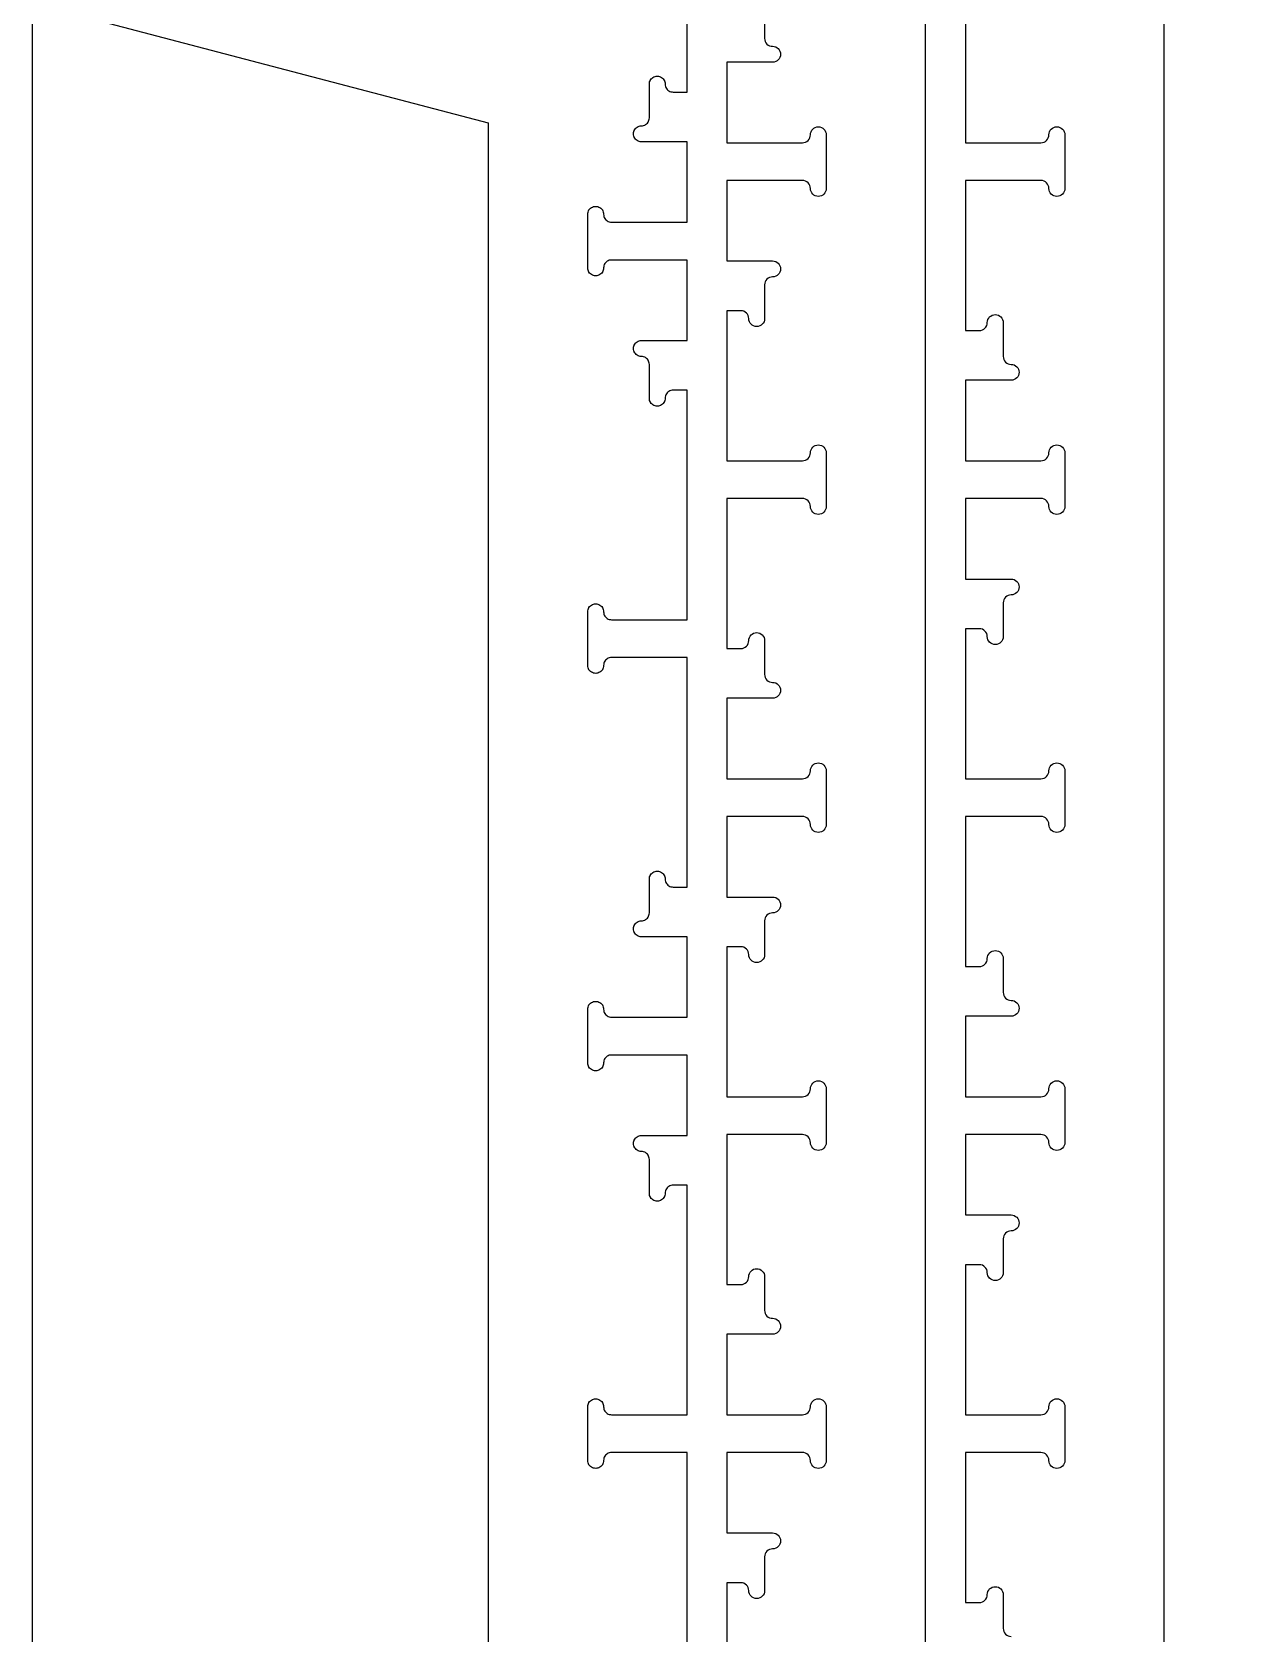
# Model space of a CAD drawing. Header units: inches. Extents: x 1367 to 1651, y -1653 to -1438.
# Drawn here: x 1524.46 to 1548.46, y -1486.43 to -1454.69 of the extents above; entities that cross this region are included whole.
import ezdxf

# ---------------------------------------------------------------- set-up
doc = ezdxf.new("R2010")
doc.units = ezdxf.units.IN
doc.header["$MEASUREMENT"] = 0
doc.linetypes.add('Solid', pattern=[0])
doc.layers.add('000_NOTES', color=6, linetype='Continuous')
doc.layers.add('CUT_THRU', color=7, linetype='Continuous')

msp = doc.modelspace()

# ---------------------------------------------------------------- linework, layer by layer
at = {"linetype": 'Solid', "lineweight": 5}
for points in [[(1537.432, -1487.378, 0), (1537.432, -1482.831, 0), (1535.936, -1482.831, 0), (1535.913, -1482.832, 0), (1535.891, -1482.837, 0), (1535.87, -1482.845, 0), (1535.85, -1482.856, 0), (1535.833, -1482.869, 0), (1535.817, -1482.885, 0), (1535.803, -1482.903, 0), (1535.792, -1482.923, 0), (1535.785, -1482.944, 0), (1535.78, -1482.966, 0), (1535.778, -1482.988, 0), (1535.777, -1483.011, 0), (1535.772, -1483.033, 0), (1535.764, -1483.054, 0), (1535.753, -1483.073, 0), (1535.74, -1483.091, 0), (1535.724, -1483.107, 0), (1535.706, -1483.121, 0), (1535.686, -1483.132, 0), (1535.665, -1483.139, 0), (1535.643, -1483.144, 0), (1535.621, -1483.146, 0), (1535.598, -1483.144, 0), (1535.576, -1483.139, 0), (1535.555, -1483.132, 0), (1535.536, -1483.121, 0), (1535.518, -1483.107, 0), (1535.502, -1483.091, 0), (1535.488, -1483.073, 0), (1535.477, -1483.054, 0), (1535.47, -1483.033, 0), (1535.465, -1483.011, 0), (1535.463, -1482.988, 0), (1535.463, -1481.925, 0), (1535.465, -1481.903, 0), (1535.47, -1481.881, 0), (1535.477, -1481.86, 0), (1535.488, -1481.84, 0), (1535.502, -1481.822, 0), (1535.518, -1481.806, 0), (1535.536, -1481.793, 0), (1535.555, -1481.782, 0), (1535.576, -1481.774, 0), (1535.598, -1481.769, 0), (1535.621, -1481.768, 0), (1535.643, -1481.769, 0), (1535.665, -1481.774, 0), (1535.686, -1481.782, 0), (1535.706, -1481.793, 0), (1535.724, -1481.806, 0), (1535.74, -1481.822, 0), (1535.753, -1481.84, 0), (1535.764, -1481.86, 0), (1535.772, -1481.881, 0), (1535.777, -1481.903, 0), (1535.778, -1481.925, 0), (1535.78, -1481.948, 0), (1535.785, -1481.97, 0), (1535.792, -1481.991, 0), (1535.803, -1482.01, 0), (1535.817, -1482.028, 0), (1535.833, -1482.044, 0), (1535.85, -1482.058, 0), (1535.87, -1482.069, 0), (1535.891, -1482.076, 0), (1535.913, -1482.081, 0), (1535.936, -1482.083, 0), (1537.432, -1482.083, 0), (1537.432, -1477.536, 0), (1537.156, -1477.536, 0), (1537.134, -1477.537, 0), (1537.112, -1477.542, 0), (1537.091, -1477.55, 0), (1537.071, -1477.561, 0), (1537.053, -1477.574, 0), (1537.037, -1477.59, 0), (1537.024, -1477.608, 0), (1537.013, -1477.628, 0), (1537.005, -1477.649, 0), (1537, -1477.671, 0), (1536.999, -1477.693, 0), (1536.997, -1477.715, 0), (1536.992, -1477.737, 0), (1536.984, -1477.758, 0), (1536.974, -1477.778, 0), (1536.96, -1477.796, 0), (1536.944, -1477.812, 0), (1536.926, -1477.825, 0), (1536.907, -1477.836, 0), (1536.886, -1477.844, 0), (1536.864, -1477.849, 0), (1536.841, -1477.85, 0), (1536.819, -1477.849, 0), (1536.797, -1477.844, 0), (1536.776, -1477.836, 0), (1536.756, -1477.825, 0), (1536.738, -1477.812, 0), (1536.722, -1477.796, 0), (1536.709, -1477.778, 0), (1536.698, -1477.758, 0), (1536.69, -1477.737, 0), (1536.685, -1477.715, 0), (1536.684, -1477.693, 0), (1536.684, -1477.024, 0), (1536.682, -1477.001, 0), (1536.677, -1476.979, 0), (1536.669, -1476.958, 0), (1536.659, -1476.939, 0), (1536.645, -1476.921, 0), (1536.629, -1476.905, 0), (1536.611, -1476.891, 0), (1536.592, -1476.88, 0), (1536.571, -1476.873, 0), (1536.549, -1476.868, 0), (1536.526, -1476.866, 0), (1536.504, -1476.865, 0), (1536.482, -1476.86, 0), (1536.461, -1476.852, 0), (1536.441, -1476.841, 0), (1536.423, -1476.828, 0), (1536.407, -1476.812, 0), (1536.394, -1476.794, 0), (1536.383, -1476.774, 0), (1536.375, -1476.753, 0), (1536.37, -1476.731, 0), (1536.369, -1476.709, 0), (1536.37, -1476.686, 0), (1536.375, -1476.664, 0), (1536.383, -1476.643, 0), (1536.394, -1476.624, 0), (1536.407, -1476.606, 0), (1536.423, -1476.59, 0), (1536.441, -1476.576, 0), (1536.461, -1476.566, 0), (1536.482, -1476.558, 0), (1536.504, -1476.553, 0), (1536.526, -1476.551, 0), (1537.432, -1476.551, 0), (1537.432, -1474.957, 0), (1535.936, -1474.957, 0), (1535.913, -1474.958, 0), (1535.891, -1474.963, 0), (1535.87, -1474.971, 0), (1535.85, -1474.982, 0), (1535.833, -1474.995, 0), (1535.817, -1475.011, 0), (1535.803, -1475.029, 0), (1535.792, -1475.049, 0), (1535.785, -1475.07, 0), (1535.78, -1475.092, 0), (1535.778, -1475.114, 0), (1535.777, -1475.137, 0), (1535.772, -1475.159, 0), (1535.764, -1475.18, 0), (1535.753, -1475.199, 0), (1535.74, -1475.217, 0), (1535.724, -1475.233, 0), (1535.706, -1475.247, 0), (1535.686, -1475.258, 0), (1535.665, -1475.265, 0), (1535.643, -1475.27, 0), (1535.621, -1475.272, 0), (1535.598, -1475.27, 0), (1535.576, -1475.265, 0), (1535.555, -1475.258, 0), (1535.536, -1475.247, 0), (1535.518, -1475.233, 0), (1535.502, -1475.217, 0), (1535.488, -1475.199, 0), (1535.477, -1475.18, 0), (1535.47, -1475.159, 0), (1535.465, -1475.137, 0), (1535.463, -1475.114, 0), (1535.463, -1474.051, 0), (1535.465, -1474.029, 0), (1535.47, -1474.007, 0), (1535.477, -1473.986, 0), (1535.488, -1473.966, 0), (1535.502, -1473.948, 0), (1535.518, -1473.932, 0), (1535.536, -1473.919, 0), (1535.555, -1473.908, 0), (1535.576, -1473.9, 0), (1535.598, -1473.895, 0), (1535.621, -1473.894, 0), (1535.643, -1473.895, 0), (1535.665, -1473.9, 0), (1535.686, -1473.908, 0), (1535.706, -1473.919, 0), (1535.724, -1473.932, 0), (1535.74, -1473.948, 0), (1535.753, -1473.966, 0), (1535.764, -1473.986, 0), (1535.772, -1474.007, 0), (1535.777, -1474.029, 0), (1535.778, -1474.051, 0), (1535.78, -1474.074, 0), (1535.785, -1474.096, 0), (1535.792, -1474.117, 0), (1535.803, -1474.136, 0), (1535.817, -1474.154, 0), (1535.833, -1474.17, 0), (1535.85, -1474.184, 0), (1535.87, -1474.195, 0), (1535.891, -1474.202, 0), (1535.913, -1474.207, 0), (1535.936, -1474.209, 0), (1537.432, -1474.209, 0), (1537.432, -1472.614, 0), (1536.526, -1472.614, 0), (1536.504, -1472.613, 0), (1536.482, -1472.608, 0), (1536.461, -1472.6, 0), (1536.441, -1472.589, 0), (1536.423, -1472.576, 0), (1536.407, -1472.56, 0), (1536.394, -1472.542, 0), (1536.383, -1472.522, 0), (1536.375, -1472.501, 0), (1536.37, -1472.479, 0), (1536.369, -1472.457, 0), (1536.37, -1472.434, 0), (1536.375, -1472.412, 0), (1536.383, -1472.391, 0), (1536.394, -1472.372, 0), (1536.407, -1472.354, 0), (1536.423, -1472.338, 0), (1536.441, -1472.324, 0), (1536.461, -1472.314, 0), (1536.482, -1472.306, 0), (1536.504, -1472.301, 0), (1536.526, -1472.299, 0), (1536.549, -1472.298, 0), (1536.571, -1472.293, 0), (1536.592, -1472.285, 0), (1536.611, -1472.274, 0), (1536.629, -1472.261, 0), (1536.645, -1472.245, 0), (1536.659, -1472.227, 0), (1536.669, -1472.207, 0), (1536.677, -1472.186, 0), (1536.682, -1472.164, 0), (1536.684, -1472.142, 0), (1536.684, -1471.473, 0), (1536.685, -1471.45, 0), (1536.69, -1471.428, 0), (1536.698, -1471.407, 0), (1536.709, -1471.387, 0), (1536.722, -1471.369, 0), (1536.738, -1471.354, 0), (1536.756, -1471.34, 0), (1536.776, -1471.329, 0), (1536.797, -1471.321, 0), (1536.819, -1471.317, 0), (1536.841, -1471.315, 0), (1536.864, -1471.317, 0), (1536.886, -1471.321, 0), (1536.907, -1471.329, 0), (1536.926, -1471.34, 0), (1536.944, -1471.354, 0), (1536.96, -1471.369, 0), (1536.974, -1471.387, 0), (1536.984, -1471.407, 0), (1536.992, -1471.428, 0), (1536.997, -1471.45, 0), (1536.999, -1471.473, 0), (1537, -1471.495, 0), (1537.005, -1471.517, 0), (1537.013, -1471.538, 0), (1537.024, -1471.558, 0), (1537.037, -1471.576, 0), (1537.053, -1471.592, 0), (1537.071, -1471.605, 0), (1537.091, -1471.616, 0), (1537.112, -1471.624, 0), (1537.134, -1471.628, 0), (1537.156, -1471.63, 0), (1537.432, -1471.63, 0), (1537.432, -1467.083, 0), (1535.936, -1467.083, 0), (1535.913, -1467.084, 0), (1535.891, -1467.089, 0), (1535.87, -1467.097, 0), (1535.85, -1467.108, 0), (1535.833, -1467.121, 0), (1535.817, -1467.137, 0), (1535.803, -1467.155, 0), (1535.792, -1467.175, 0), (1535.785, -1467.196, 0), (1535.78, -1467.218, 0), (1535.778, -1467.24, 0), (1535.777, -1467.263, 0), (1535.772, -1467.285, 0), (1535.764, -1467.306, 0), (1535.753, -1467.325, 0), (1535.74, -1467.343, 0), (1535.724, -1467.359, 0), (1535.706, -1467.373, 0), (1535.686, -1467.383, 0), (1535.665, -1467.391, 0), (1535.643, -1467.396, 0), (1535.621, -1467.398, 0), (1535.598, -1467.396, 0), (1535.576, -1467.391, 0), (1535.555, -1467.383, 0), (1535.536, -1467.373, 0), (1535.518, -1467.359, 0), (1535.502, -1467.343, 0), (1535.488, -1467.325, 0), (1535.477, -1467.306, 0), (1535.47, -1467.285, 0), (1535.465, -1467.263, 0), (1535.463, -1467.24, 0), (1535.463, -1466.177, 0), (1535.465, -1466.155, 0), (1535.47, -1466.133, 0), (1535.477, -1466.112, 0), (1535.488, -1466.092, 0), (1535.502, -1466.074, 0), (1535.518, -1466.058, 0), (1535.536, -1466.045, 0), (1535.555, -1466.034, 0), (1535.576, -1466.026, 0), (1535.598, -1466.021, 0), (1535.621, -1466.02, 0), (1535.643, -1466.021, 0), (1535.665, -1466.026, 0), (1535.686, -1466.034, 0), (1535.706, -1466.045, 0), (1535.724, -1466.058, 0), (1535.74, -1466.074, 0), (1535.753, -1466.092, 0), (1535.764, -1466.112, 0), (1535.772, -1466.133, 0), (1535.777, -1466.155, 0), (1535.778, -1466.177, 0), (1535.78, -1466.2, 0), (1535.785, -1466.222, 0), (1535.792, -1466.243, 0), (1535.803, -1466.262, 0), (1535.817, -1466.28, 0), (1535.833, -1466.296, 0), (1535.85, -1466.31, 0), (1535.87, -1466.321, 0), (1535.891, -1466.328, 0), (1535.913, -1466.333, 0), (1535.936, -1466.335, 0), (1537.432, -1466.335, 0), (1537.432, -1461.787, 0), (1537.156, -1461.787, 0), (1537.134, -1461.789, 0), (1537.112, -1461.794, 0), (1537.091, -1461.802, 0), (1537.071, -1461.812, 0), (1537.053, -1461.826, 0), (1537.037, -1461.842, 0), (1537.024, -1461.86, 0), (1537.013, -1461.88, 0), (1537.005, -1461.901, 0), (1537, -1461.923, 0), (1536.999, -1461.945, 0), (1536.997, -1461.967, 0), (1536.992, -1461.989, 0), (1536.984, -1462.01, 0), (1536.974, -1462.03, 0), (1536.96, -1462.048, 0), (1536.944, -1462.064, 0), (1536.926, -1462.077, 0), (1536.907, -1462.088, 0), (1536.886, -1462.096, 0), (1536.864, -1462.101, 0), (1536.841, -1462.102, 0), (1536.819, -1462.101, 0), (1536.797, -1462.096, 0), (1536.776, -1462.088, 0), (1536.756, -1462.077, 0), (1536.738, -1462.064, 0), (1536.722, -1462.048, 0), (1536.709, -1462.03, 0), (1536.698, -1462.01, 0), (1536.69, -1461.989, 0), (1536.685, -1461.967, 0), (1536.684, -1461.945, 0), (1536.684, -1461.276, 0), (1536.682, -1461.253, 0), (1536.677, -1461.231, 0), (1536.669, -1461.21, 0), (1536.659, -1461.191, 0), (1536.645, -1461.173, 0), (1536.629, -1461.157, 0), (1536.611, -1461.143, 0), (1536.592, -1461.132, 0), (1536.571, -1461.125, 0), (1536.549, -1461.12, 0), (1536.526, -1461.118, 0), (1536.504, -1461.117, 0), (1536.482, -1461.112, 0), (1536.461, -1461.104, 0), (1536.441, -1461.093, 0), (1536.423, -1461.08, 0), (1536.407, -1461.064, 0), (1536.394, -1461.046, 0), (1536.383, -1461.026, 0), (1536.375, -1461.005, 0), (1536.37, -1460.983, 0), (1536.369, -1460.961, 0), (1536.37, -1460.938, 0), (1536.375, -1460.916, 0), (1536.383, -1460.895, 0), (1536.394, -1460.876, 0), (1536.407, -1460.858, 0), (1536.423, -1460.842, 0), (1536.441, -1460.828, 0), (1536.461, -1460.817, 0), (1536.482, -1460.81, 0), (1536.504, -1460.805, 0), (1536.526, -1460.803, 0), (1537.432, -1460.803, 0), (1537.432, -1459.209, 0), (1535.936, -1459.209, 0), (1535.913, -1459.21, 0), (1535.891, -1459.215, 0), (1535.87, -1459.223, 0), (1535.85, -1459.234, 0), (1535.833, -1459.247, 0), (1535.817, -1459.263, 0), (1535.803, -1459.281, 0), (1535.792, -1459.301, 0), (1535.785, -1459.322, 0), (1535.78, -1459.344, 0), (1535.778, -1459.366, 0), (1535.777, -1459.389, 0), (1535.772, -1459.411, 0), (1535.764, -1459.432, 0), (1535.753, -1459.451, 0), (1535.74, -1459.469, 0), (1535.724, -1459.485, 0), (1535.706, -1459.499, 0), (1535.686, -1459.509, 0), (1535.665, -1459.517, 0), (1535.643, -1459.522, 0), (1535.621, -1459.524, 0), (1535.598, -1459.522, 0), (1535.576, -1459.517, 0), (1535.555, -1459.509, 0), (1535.536, -1459.499, 0), (1535.518, -1459.485, 0), (1535.502, -1459.469, 0), (1535.488, -1459.451, 0), (1535.477, -1459.432, 0), (1535.47, -1459.411, 0), (1535.465, -1459.389, 0), (1535.463, -1459.366, 0), (1535.463, -1458.303, 0), (1535.465, -1458.281, 0), (1535.47, -1458.259, 0), (1535.477, -1458.238, 0), (1535.488, -1458.218, 0), (1535.502, -1458.2, 0), (1535.518, -1458.184, 0), (1535.536, -1458.171, 0), (1535.555, -1458.16, 0), (1535.576, -1458.152, 0), (1535.598, -1458.147, 0), (1535.621, -1458.146, 0), (1535.643, -1458.147, 0), (1535.665, -1458.152, 0), (1535.686, -1458.16, 0), (1535.706, -1458.171, 0), (1535.724, -1458.184, 0), (1535.74, -1458.2, 0), (1535.753, -1458.218, 0), (1535.764, -1458.238, 0), (1535.772, -1458.259, 0), (1535.777, -1458.281, 0), (1535.778, -1458.303, 0), (1535.78, -1458.326, 0), (1535.785, -1458.348, 0), (1535.792, -1458.369, 0), (1535.803, -1458.388, 0), (1535.817, -1458.406, 0), (1535.833, -1458.422, 0), (1535.85, -1458.436, 0), (1535.87, -1458.446, 0), (1535.891, -1458.454, 0), (1535.913, -1458.459, 0), (1535.936, -1458.461, 0), (1537.432, -1458.461, 0), (1537.432, -1456.866, 0), (1536.526, -1456.866, 0), (1536.504, -1456.865, 0), (1536.482, -1456.86, 0), (1536.461, -1456.852, 0), (1536.441, -1456.841, 0), (1536.423, -1456.828, 0), (1536.407, -1456.812, 0), (1536.394, -1456.794, 0), (1536.383, -1456.774, 0), (1536.375, -1456.753, 0), (1536.37, -1456.731, 0), (1536.369, -1456.709, 0), (1536.37, -1456.686, 0), (1536.375, -1456.664, 0), (1536.383, -1456.643, 0), (1536.394, -1456.624, 0), (1536.407, -1456.606, 0), (1536.423, -1456.59, 0), (1536.441, -1456.576, 0), (1536.461, -1456.566, 0), (1536.482, -1456.558, 0), (1536.504, -1456.553, 0), (1536.526, -1456.551, 0), (1536.549, -1456.55, 0), (1536.571, -1456.545, 0), (1536.592, -1456.537, 0), (1536.611, -1456.526, 0), (1536.629, -1456.513, 0), (1536.645, -1456.497, 0), (1536.659, -1456.479, 0), (1536.669, -1456.459, 0), (1536.677, -1456.438, 0), (1536.682, -1456.416, 0), (1536.684, -1456.394, 0), (1536.684, -1455.725, 0), (1536.685, -1455.702, 0), (1536.69, -1455.68, 0), (1536.698, -1455.659, 0), (1536.709, -1455.639, 0), (1536.722, -1455.621, 0), (1536.738, -1455.605, 0), (1536.756, -1455.592, 0), (1536.776, -1455.581, 0), (1536.797, -1455.573, 0), (1536.819, -1455.569, 0), (1536.841, -1455.567, 0), (1536.864, -1455.569, 0), (1536.886, -1455.573, 0), (1536.907, -1455.581, 0), (1536.926, -1455.592, 0), (1536.944, -1455.605, 0), (1536.96, -1455.621, 0), (1536.974, -1455.639, 0), (1536.984, -1455.659, 0), (1536.992, -1455.68, 0), (1536.997, -1455.702, 0), (1536.999, -1455.725, 0), (1537, -1455.747, 0), (1537.005, -1455.769, 0), (1537.013, -1455.79, 0), (1537.024, -1455.81, 0), (1537.037, -1455.828, 0), (1537.053, -1455.844, 0), (1537.071, -1455.857, 0), (1537.091, -1455.868, 0), (1537.112, -1455.876, 0), (1537.134, -1455.88, 0), (1537.156, -1455.882, 0), (1537.432, -1455.882, 0), (1537.432, -1451.335, 0)], [(1525.995, -1454.524, 0), (1533.495, -1456.492, 0), (1533.495, -1524.169, 0)]]:
    msp.add_polyline3d(points, dxfattribs=at)
at = {"layer": 'CUT_THRU'}
for points in [[(1537.432, -1487.378), (1537.432, -1482.831), (1535.936, -1482.831), (1535.913, -1482.832), (1535.891, -1482.837), (1535.87, -1482.845), (1535.85, -1482.856), (1535.833, -1482.869), (1535.817, -1482.885), (1535.803, -1482.903), (1535.792, -1482.923), (1535.785, -1482.944), (1535.78, -1482.966), (1535.778, -1482.988), (1535.777, -1483.011), (1535.772, -1483.033), (1535.764, -1483.054), (1535.753, -1483.073), (1535.74, -1483.091), (1535.724, -1483.107), (1535.706, -1483.121), (1535.686, -1483.132), (1535.665, -1483.139), (1535.643, -1483.144), (1535.621, -1483.146), (1535.598, -1483.144), (1535.576, -1483.139), (1535.555, -1483.132), (1535.536, -1483.121), (1535.518, -1483.107), (1535.502, -1483.091), (1535.488, -1483.073), (1535.477, -1483.054), (1535.47, -1483.033), (1535.465, -1483.011), (1535.463, -1482.988), (1535.463, -1481.925), (1535.465, -1481.903), (1535.47, -1481.881), (1535.477, -1481.86), (1535.488, -1481.84), (1535.502, -1481.822), (1535.518, -1481.806), (1535.536, -1481.793), (1535.555, -1481.782), (1535.576, -1481.774), (1535.598, -1481.769), (1535.621, -1481.768), (1535.643, -1481.769), (1535.665, -1481.774), (1535.686, -1481.782), (1535.706, -1481.793), (1535.724, -1481.806), (1535.74, -1481.822), (1535.753, -1481.84), (1535.764, -1481.86), (1535.772, -1481.881), (1535.777, -1481.903), (1535.778, -1481.925), (1535.78, -1481.948), (1535.785, -1481.97), (1535.792, -1481.991), (1535.803, -1482.01), (1535.817, -1482.028), (1535.833, -1482.044), (1535.85, -1482.058), (1535.87, -1482.069), (1535.891, -1482.076), (1535.913, -1482.081), (1535.936, -1482.083), (1537.432, -1482.083), (1537.432, -1477.536), (1537.156, -1477.536), (1537.134, -1477.537), (1537.112, -1477.542), (1537.091, -1477.55), (1537.071, -1477.561), (1537.053, -1477.574), (1537.037, -1477.59), (1537.024, -1477.608), (1537.013, -1477.628), (1537.005, -1477.649), (1537, -1477.671), (1536.999, -1477.693), (1536.997, -1477.715), (1536.992, -1477.737), (1536.984, -1477.758), (1536.974, -1477.778), (1536.96, -1477.796), (1536.944, -1477.812), (1536.926, -1477.825), (1536.907, -1477.836), (1536.886, -1477.844), (1536.864, -1477.849), (1536.841, -1477.85), (1536.819, -1477.849), (1536.797, -1477.844), (1536.776, -1477.836), (1536.756, -1477.825), (1536.738, -1477.812), (1536.722, -1477.796), (1536.709, -1477.778), (1536.698, -1477.758), (1536.69, -1477.737), (1536.685, -1477.715), (1536.684, -1477.693), (1536.684, -1477.024), (1536.682, -1477.001), (1536.677, -1476.979), (1536.669, -1476.958), (1536.659, -1476.939), (1536.645, -1476.921), (1536.629, -1476.905), (1536.611, -1476.891), (1536.592, -1476.88), (1536.571, -1476.873), (1536.549, -1476.868), (1536.526, -1476.866), (1536.504, -1476.865), (1536.482, -1476.86), (1536.461, -1476.852), (1536.441, -1476.841), (1536.423, -1476.828), (1536.407, -1476.812), (1536.394, -1476.794), (1536.383, -1476.774), (1536.375, -1476.753), (1536.37, -1476.731), (1536.369, -1476.709), (1536.37, -1476.686), (1536.375, -1476.664), (1536.383, -1476.643), (1536.394, -1476.624), (1536.407, -1476.606), (1536.423, -1476.59), (1536.441, -1476.576), (1536.461, -1476.566), (1536.482, -1476.558), (1536.504, -1476.553), (1536.526, -1476.551), (1537.432, -1476.551), (1537.432, -1474.957), (1535.936, -1474.957), (1535.913, -1474.958), (1535.891, -1474.963), (1535.87, -1474.971), (1535.85, -1474.982), (1535.833, -1474.995), (1535.817, -1475.011), (1535.803, -1475.029), (1535.792, -1475.049), (1535.785, -1475.07), (1535.78, -1475.092), (1535.778, -1475.114), (1535.777, -1475.137), (1535.772, -1475.159), (1535.764, -1475.18), (1535.753, -1475.199), (1535.74, -1475.217), (1535.724, -1475.233), (1535.706, -1475.247), (1535.686, -1475.258), (1535.665, -1475.265), (1535.643, -1475.27), (1535.621, -1475.272), (1535.598, -1475.27), (1535.576, -1475.265), (1535.555, -1475.258), (1535.536, -1475.247), (1535.518, -1475.233), (1535.502, -1475.217), (1535.488, -1475.199), (1535.477, -1475.18), (1535.47, -1475.159), (1535.465, -1475.137), (1535.463, -1475.114), (1535.463, -1474.051), (1535.465, -1474.029), (1535.47, -1474.007), (1535.477, -1473.986), (1535.488, -1473.966), (1535.502, -1473.948), (1535.518, -1473.932), (1535.536, -1473.919), (1535.555, -1473.908), (1535.576, -1473.9), (1535.598, -1473.895), (1535.621, -1473.894), (1535.643, -1473.895), (1535.665, -1473.9), (1535.686, -1473.908), (1535.706, -1473.919), (1535.724, -1473.932), (1535.74, -1473.948), (1535.753, -1473.966), (1535.764, -1473.986), (1535.772, -1474.007), (1535.777, -1474.029), (1535.778, -1474.051), (1535.78, -1474.074), (1535.785, -1474.096), (1535.792, -1474.117), (1535.803, -1474.136), (1535.817, -1474.154), (1535.833, -1474.17), (1535.85, -1474.184), (1535.87, -1474.195), (1535.891, -1474.202), (1535.913, -1474.207), (1535.936, -1474.209), (1537.432, -1474.209), (1537.432, -1472.614), (1536.526, -1472.614), (1536.504, -1472.613), (1536.482, -1472.608), (1536.461, -1472.6), (1536.441, -1472.589), (1536.423, -1472.576), (1536.407, -1472.56), (1536.394, -1472.542), (1536.383, -1472.522), (1536.375, -1472.501), (1536.37, -1472.479), (1536.369, -1472.457), (1536.37, -1472.434), (1536.375, -1472.412), (1536.383, -1472.391), (1536.394, -1472.372), (1536.407, -1472.354), (1536.423, -1472.338), (1536.441, -1472.324), (1536.461, -1472.314), (1536.482, -1472.306), (1536.504, -1472.301), (1536.526, -1472.299), (1536.549, -1472.298), (1536.571, -1472.293), (1536.592, -1472.285), (1536.611, -1472.274), (1536.629, -1472.261), (1536.645, -1472.245), (1536.659, -1472.227), (1536.669, -1472.207), (1536.677, -1472.186), (1536.682, -1472.164), (1536.684, -1472.142), (1536.684, -1471.473), (1536.685, -1471.45), (1536.69, -1471.428), (1536.698, -1471.407), (1536.709, -1471.387), (1536.722, -1471.369), (1536.738, -1471.354), (1536.756, -1471.34), (1536.776, -1471.329), (1536.797, -1471.321), (1536.819, -1471.317), (1536.841, -1471.315), (1536.864, -1471.317), (1536.886, -1471.321), (1536.907, -1471.329), (1536.926, -1471.34), (1536.944, -1471.354), (1536.96, -1471.369), (1536.974, -1471.387), (1536.984, -1471.407), (1536.992, -1471.428), (1536.997, -1471.45), (1536.999, -1471.473), (1537, -1471.495), (1537.005, -1471.517), (1537.013, -1471.538), (1537.024, -1471.558), (1537.037, -1471.576), (1537.053, -1471.592), (1537.071, -1471.605), (1537.091, -1471.616), (1537.112, -1471.624), (1537.134, -1471.628), (1537.156, -1471.63), (1537.432, -1471.63), (1537.432, -1467.083), (1535.936, -1467.083), (1535.913, -1467.084), (1535.891, -1467.089), (1535.87, -1467.097), (1535.85, -1467.108), (1535.833, -1467.121), (1535.817, -1467.137), (1535.803, -1467.155), (1535.792, -1467.175), (1535.785, -1467.196), (1535.78, -1467.218), (1535.778, -1467.24), (1535.777, -1467.263), (1535.772, -1467.285), (1535.764, -1467.306), (1535.753, -1467.325), (1535.74, -1467.343), (1535.724, -1467.359), (1535.706, -1467.373), (1535.686, -1467.383), (1535.665, -1467.391), (1535.643, -1467.396), (1535.621, -1467.398), (1535.598, -1467.396), (1535.576, -1467.391), (1535.555, -1467.383), (1535.536, -1467.373), (1535.518, -1467.359), (1535.502, -1467.343), (1535.488, -1467.325), (1535.477, -1467.306), (1535.47, -1467.285), (1535.465, -1467.263), (1535.463, -1467.24), (1535.463, -1466.177), (1535.465, -1466.155), (1535.47, -1466.133), (1535.477, -1466.112), (1535.488, -1466.092), (1535.502, -1466.074), (1535.518, -1466.058), (1535.536, -1466.045), (1535.555, -1466.034), (1535.576, -1466.026), (1535.598, -1466.021), (1535.621, -1466.02), (1535.643, -1466.021), (1535.665, -1466.026), (1535.686, -1466.034), (1535.706, -1466.045), (1535.724, -1466.058), (1535.74, -1466.074), (1535.753, -1466.092), (1535.764, -1466.112), (1535.772, -1466.133), (1535.777, -1466.155), (1535.778, -1466.177), (1535.78, -1466.2), (1535.785, -1466.222), (1535.792, -1466.243), (1535.803, -1466.262), (1535.817, -1466.28), (1535.833, -1466.296), (1535.85, -1466.31), (1535.87, -1466.321), (1535.891, -1466.328), (1535.913, -1466.333), (1535.936, -1466.335), (1537.432, -1466.335), (1537.432, -1461.787), (1537.156, -1461.787), (1537.134, -1461.789), (1537.112, -1461.794), (1537.091, -1461.802), (1537.071, -1461.812), (1537.053, -1461.826), (1537.037, -1461.842), (1537.024, -1461.86), (1537.013, -1461.88), (1537.005, -1461.901), (1537, -1461.923), (1536.999, -1461.945), (1536.997, -1461.967), (1536.992, -1461.989), (1536.984, -1462.01), (1536.974, -1462.03), (1536.96, -1462.048), (1536.944, -1462.064), (1536.926, -1462.077), (1536.907, -1462.088), (1536.886, -1462.096), (1536.864, -1462.101), (1536.841, -1462.102), (1536.819, -1462.101), (1536.797, -1462.096), (1536.776, -1462.088), (1536.756, -1462.077), (1536.738, -1462.064), (1536.722, -1462.048), (1536.709, -1462.03), (1536.698, -1462.01), (1536.69, -1461.989), (1536.685, -1461.967), (1536.684, -1461.945), (1536.684, -1461.276), (1536.682, -1461.253), (1536.677, -1461.231), (1536.669, -1461.21), (1536.659, -1461.191), (1536.645, -1461.173), (1536.629, -1461.157), (1536.611, -1461.143), (1536.592, -1461.132), (1536.571, -1461.125), (1536.549, -1461.12), (1536.526, -1461.118), (1536.504, -1461.117), (1536.482, -1461.112), (1536.461, -1461.104), (1536.441, -1461.093), (1536.423, -1461.08), (1536.407, -1461.064), (1536.394, -1461.046), (1536.383, -1461.026), (1536.375, -1461.005), (1536.37, -1460.983), (1536.369, -1460.961), (1536.37, -1460.938), (1536.375, -1460.916), (1536.383, -1460.895), (1536.394, -1460.876), (1536.407, -1460.858), (1536.423, -1460.842), (1536.441, -1460.828), (1536.461, -1460.817), (1536.482, -1460.81), (1536.504, -1460.805), (1536.526, -1460.803), (1537.432, -1460.803), (1537.432, -1459.209), (1535.936, -1459.209), (1535.913, -1459.21), (1535.891, -1459.215), (1535.87, -1459.223), (1535.85, -1459.234), (1535.833, -1459.247), (1535.817, -1459.263), (1535.803, -1459.281), (1535.792, -1459.301), (1535.785, -1459.322), (1535.78, -1459.344), (1535.778, -1459.366), (1535.777, -1459.389), (1535.772, -1459.411), (1535.764, -1459.432), (1535.753, -1459.451), (1535.74, -1459.469), (1535.724, -1459.485), (1535.706, -1459.499), (1535.686, -1459.509), (1535.665, -1459.517), (1535.643, -1459.522), (1535.621, -1459.524), (1535.598, -1459.522), (1535.576, -1459.517), (1535.555, -1459.509), (1535.536, -1459.499), (1535.518, -1459.485), (1535.502, -1459.469), (1535.488, -1459.451), (1535.477, -1459.432), (1535.47, -1459.411), (1535.465, -1459.389), (1535.463, -1459.366), (1535.463, -1458.303), (1535.465, -1458.281), (1535.47, -1458.259), (1535.477, -1458.238), (1535.488, -1458.218), (1535.502, -1458.2), (1535.518, -1458.184), (1535.536, -1458.171), (1535.555, -1458.16), (1535.576, -1458.152), (1535.598, -1458.147), (1535.621, -1458.146), (1535.643, -1458.147), (1535.665, -1458.152), (1535.686, -1458.16), (1535.706, -1458.171), (1535.724, -1458.184), (1535.74, -1458.2), (1535.753, -1458.218), (1535.764, -1458.238), (1535.772, -1458.259), (1535.777, -1458.281), (1535.778, -1458.303), (1535.78, -1458.326), (1535.785, -1458.348), (1535.792, -1458.369), (1535.803, -1458.388), (1535.817, -1458.406), (1535.833, -1458.422), (1535.85, -1458.436), (1535.87, -1458.446), (1535.891, -1458.454), (1535.913, -1458.459), (1535.936, -1458.461), (1537.432, -1458.461), (1537.432, -1456.866), (1536.526, -1456.866), (1536.504, -1456.865), (1536.482, -1456.86), (1536.461, -1456.852), (1536.441, -1456.841), (1536.423, -1456.828), (1536.407, -1456.812), (1536.394, -1456.794), (1536.383, -1456.774), (1536.375, -1456.753), (1536.37, -1456.731), (1536.369, -1456.709), (1536.37, -1456.686), (1536.375, -1456.664), (1536.383, -1456.643), (1536.394, -1456.624), (1536.407, -1456.606), (1536.423, -1456.59), (1536.441, -1456.576), (1536.461, -1456.566), (1536.482, -1456.558), (1536.504, -1456.553), (1536.526, -1456.551), (1536.549, -1456.55), (1536.571, -1456.545), (1536.592, -1456.537), (1536.611, -1456.526), (1536.629, -1456.513), (1536.645, -1456.497), (1536.659, -1456.479), (1536.669, -1456.459), (1536.677, -1456.438), (1536.682, -1456.416), (1536.684, -1456.394), (1536.684, -1455.725), (1536.685, -1455.702), (1536.69, -1455.68), (1536.698, -1455.659), (1536.709, -1455.639), (1536.722, -1455.621), (1536.738, -1455.605), (1536.756, -1455.592), (1536.776, -1455.581), (1536.797, -1455.573), (1536.819, -1455.569), (1536.841, -1455.567), (1536.864, -1455.569), (1536.886, -1455.573), (1536.907, -1455.581), (1536.926, -1455.592), (1536.944, -1455.605), (1536.96, -1455.621), (1536.974, -1455.639), (1536.984, -1455.659), (1536.992, -1455.68), (1536.997, -1455.702), (1536.999, -1455.725), (1537, -1455.747), (1537.005, -1455.769), (1537.013, -1455.79), (1537.024, -1455.81), (1537.037, -1455.828), (1537.053, -1455.844), (1537.071, -1455.857), (1537.091, -1455.868), (1537.112, -1455.876), (1537.134, -1455.88), (1537.156, -1455.882), (1537.432, -1455.882), (1537.432, -1451.335)], [(1542.156, -1513.579), (1542.156, -1451.335)], [(1546.881, -1513.579), (1546.881, -1451.335)], [(1525.995, -1454.524), (1533.495, -1456.492), (1533.495, -1524.169)]]:
    msp.add_lwpolyline(points, dxfattribs=at)
for points in [[(1542.944, -1453.913), (1542.944, -1456.886), (1544.44, -1456.886, 0.414214), (1544.597, -1456.728, -1), (1544.912, -1456.728), (1544.912, -1457.791, -1), (1544.597, -1457.791, 0.414214), (1544.44, -1457.634), (1542.944, -1457.634), (1542.944, -1460.606), (1543.219, -1460.606, 0.414214), (1543.377, -1460.449, -1), (1543.692, -1460.449), (1543.692, -1461.118, 0.414214), (1543.849, -1461.276, -1), (1543.849, -1461.591), (1542.944, -1461.591), (1542.944, -1463.185), (1544.44, -1463.185, 0.414214), (1544.597, -1463.028, -1), (1544.912, -1463.028), (1544.912, -1464.091, -1), (1544.597, -1464.091, 0.414214), (1544.44, -1463.933), (1542.944, -1463.933), (1542.944, -1465.528), (1543.849, -1465.528, -1), (1543.849, -1465.843, 0.414214), (1543.692, -1466), (1543.692, -1466.669, -1), (1543.377, -1466.669, 0.414214), (1543.219, -1466.512), (1542.944, -1466.512), (1542.944, -1469.484), (1544.44, -1469.484, 0.414214), (1544.597, -1469.327, -1), (1544.912, -1469.327), (1544.912, -1470.39, -1), (1544.597, -1470.39, 0.414214), (1544.44, -1470.232), (1542.944, -1470.232), (1542.944, -1473.205), (1543.219, -1473.205, 0.414214), (1543.377, -1473.047, -1), (1543.692, -1473.047), (1543.692, -1473.717, 0.414214), (1543.849, -1473.874, -1), (1543.849, -1474.189), (1542.944, -1474.189), (1542.944, -1475.784), (1544.44, -1475.784, 0.414214), (1544.597, -1475.626, -1), (1544.912, -1475.626), (1544.912, -1476.689, -1), (1544.597, -1476.689, 0.414214), (1544.44, -1476.532), (1542.944, -1476.532), (1542.944, -1478.126), (1543.849, -1478.126, -1), (1543.849, -1478.441, 0.414214), (1543.692, -1478.599), (1543.692, -1479.268, -1), (1543.377, -1479.268, 0.414214), (1543.219, -1479.11), (1542.944, -1479.11), (1542.944, -1482.083), (1544.44, -1482.083, 0.414214), (1544.597, -1481.925, -1), (1544.912, -1481.925), (1544.912, -1482.988, -1), (1544.597, -1482.988, 0.414214), (1544.44, -1482.831), (1542.944, -1482.831), (1542.944, -1485.803), (1543.219, -1485.803, 0.414214), (1543.377, -1485.646, -1), (1543.692, -1485.646), (1543.692, -1486.315, 0.414214), (1543.849, -1486.473, -1)], [(1538.967, -1454.15), (1538.967, -1454.819, 0.414214), (1539.125, -1454.976, -1), (1539.125, -1455.291), (1538.219, -1455.291), (1538.219, -1456.886), (1539.715, -1456.886, 0.414214), (1539.873, -1456.728, -1), (1540.188, -1456.728), (1540.188, -1457.791, -1), (1539.873, -1457.791, 0.414214), (1539.715, -1457.634), (1538.219, -1457.634), (1538.219, -1459.228), (1539.125, -1459.228, -1), (1539.125, -1459.543, 0.414214), (1538.967, -1459.701), (1538.967, -1460.37, -1), (1538.652, -1460.37, 0.414214), (1538.495, -1460.213), (1538.219, -1460.213), (1538.219, -1463.185), (1539.715, -1463.185, 0.414214), (1539.873, -1463.028, -1), (1540.188, -1463.028), (1540.188, -1464.091, -1), (1539.873, -1464.091, 0.414214), (1539.715, -1463.933), (1538.219, -1463.933), (1538.219, -1466.906), (1538.495, -1466.906, 0.414214), (1538.652, -1466.748, -1), (1538.967, -1466.748), (1538.967, -1467.417, 0.414214), (1539.125, -1467.575, -1), (1539.125, -1467.89), (1538.219, -1467.89), (1538.219, -1469.484), (1539.715, -1469.484, 0.414214), (1539.873, -1469.327, -1), (1540.188, -1469.327), (1540.188, -1470.39, -1), (1539.873, -1470.39, 0.414214), (1539.715, -1470.232), (1538.219, -1470.232), (1538.219, -1471.827), (1539.125, -1471.827, -1), (1539.125, -1472.142, 0.414214), (1538.967, -1472.299), (1538.967, -1472.969, -1), (1538.652, -1472.969, 0.414214), (1538.495, -1472.811), (1538.219, -1472.811), (1538.219, -1475.784), (1539.715, -1475.784, 0.414214), (1539.873, -1475.626, -1), (1540.188, -1475.626), (1540.188, -1476.689, -1), (1539.873, -1476.689, 0.414214), (1539.715, -1476.532), (1538.219, -1476.532), (1538.219, -1479.504), (1538.495, -1479.504, 0.414214), (1538.652, -1479.347, -1), (1538.967, -1479.347), (1538.967, -1480.016, 0.414214), (1539.125, -1480.173, -1), (1539.125, -1480.488), (1538.219, -1480.488), (1538.219, -1482.083), (1539.715, -1482.083, 0.414214), (1539.873, -1481.925, -1), (1540.188, -1481.925), (1540.188, -1482.988, -1), (1539.873, -1482.988, 0.414214), (1539.715, -1482.831), (1538.219, -1482.831), (1538.219, -1484.425), (1539.125, -1484.425, -1), (1539.125, -1484.74, 0.414214), (1538.967, -1484.898), (1538.967, -1485.567, -1), (1538.652, -1485.567, 0.414214), (1538.495, -1485.41), (1538.219, -1485.41), (1538.219, -1488.382)]]:
    msp.add_lwpolyline(points, format="xyb", dxfattribs=at)

# ---------------------------------------------------------------- meshes
at = {"layer": '000_NOTES'}
mesh = msp.add_polyface(dxfattribs=at)
corners = [(1524.459, -1534.425), (1524.459, -1438.425), (1572.459, -1438.425), (1572.459, -1534.425)]
mesh.append_faces([[corners[k] for k in face] for face in [(0, 3, 2, 1)]])

doc.saveas('drawing.dxf')
